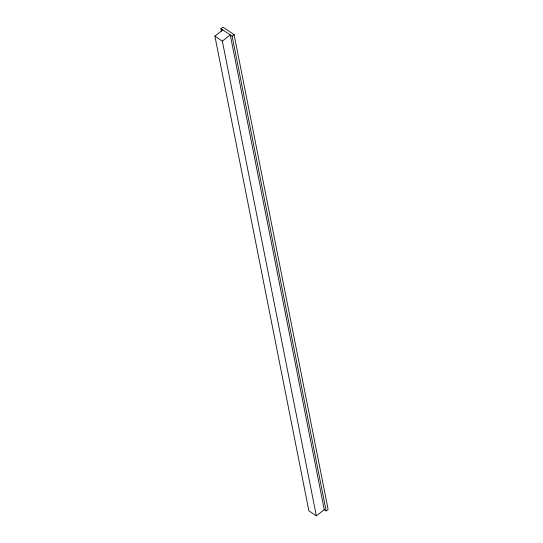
<?xml version="1.0" encoding="UTF-8"?>
<svg xmlns="http://www.w3.org/2000/svg" width="543" height="543" viewBox="0 0 543 543"><rect width="100%" height="100%" fill="white"/><g stroke="black" fill="none" stroke-linecap="round" stroke-linejoin="round"><path stroke-width="0.81" d="M221.435 31.182L220.94 28.691L222.922 27.15L234.114 34.664L328.115 509.402L326.139 510.943L324.035 509.531M316.345 515.85L222.345 41.112L230.273 34.949L324.273 509.687L316.345 515.85L308.886 510.841L214.885 36.103L222.806 29.94M326.139 510.943L232.139 36.205L234.114 34.664M220.94 28.691L232.139 36.205M214.885 36.103L222.345 41.112"/></g></svg>
